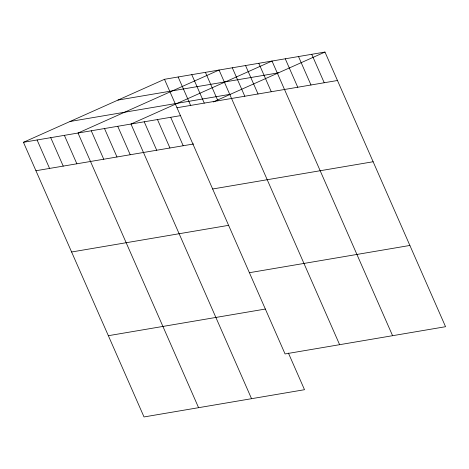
<?xml version="1.0" encoding="UTF-8"?>
<svg xmlns="http://www.w3.org/2000/svg" width="469" height="469" viewBox="0 0 469 469"><rect width="100%" height="100%" fill="white"/><g stroke="black" fill="none" stroke-linecap="round" stroke-linejoin="round"><path stroke-width="0.7" d="M288.423 353.075L304.504 389.704L144.018 416.947L23.45 142.295L164.496 79.296L324.982 52.053L445.55 326.705L285.064 353.948L164.496 79.296M213.196 101.984L324.982 52.053M117.948 100.085L278.439 72.842M69.992 121.5L230.484 94.257M176.983 107.741L337.469 80.498M23.45 142.295L180.454 115.644M35.937 170.739L193.638 143.971M212.65 188.989L373.136 161.746M71.605 251.988L228.608 225.337M249.397 272.7L409.883 245.457M108.351 335.698L265.354 309.048M311.744 54.298L324.231 82.743M298.501 56.544L310.988 84.995M285.263 58.795L297.751 87.24M392.588 335.698L272.02 61.04L130.98 124.039L251.542 398.697M258.782 63.286L271.27 91.736M245.545 65.537L258.026 93.982M232.302 67.782L244.789 96.227M339.626 344.686L219.064 70.033L78.018 133.032L198.58 407.684M205.422 72.349L217.909 100.794M191.78 74.665L204.267 103.11M178.138 76.98L190.625 105.425M170.698 117.297L183.186 145.742M157.461 119.542L169.942 147.993M144.218 121.793L156.705 150.238M117.737 126.29L130.224 154.735M104.499 128.535L116.986 156.98M91.256 130.781L103.743 159.226M64.376 135.348L76.863 163.792M50.734 137.663L63.221 166.108M37.092 139.979L49.579 168.424"/></g></svg>
